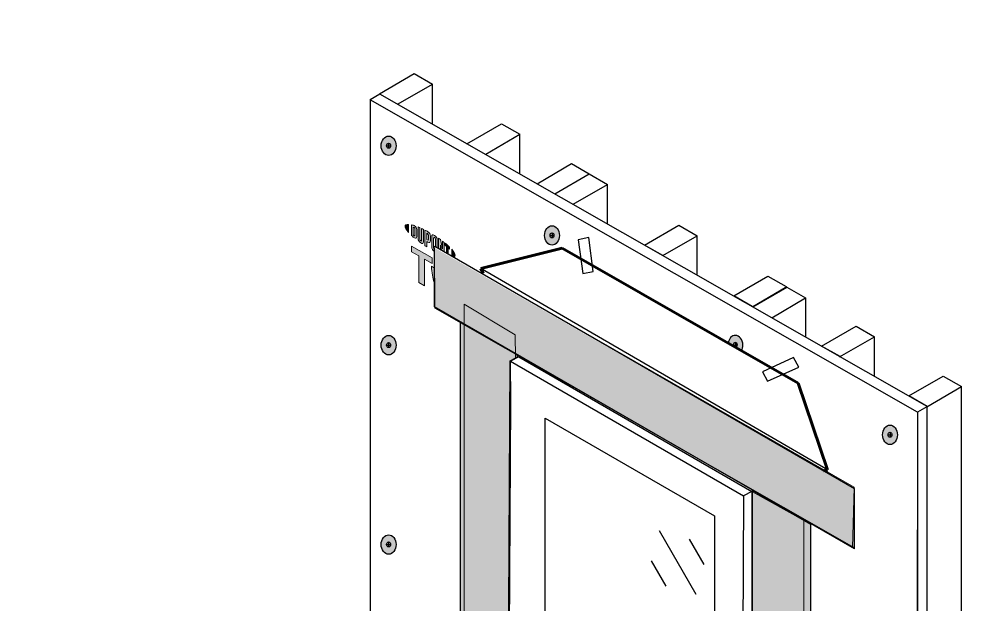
# Model space of a CAD drawing. Header units: inches. Extents: x -26 to 76, y -15 to 22.
# Drawn here: x 47.49 to 54.1, y -2 to 2 of the extents above; entities that cross this region are included whole.
import ezdxf

# ---------------------------------------------------------------- set-up
doc = ezdxf.new("R2010")
doc.units = ezdxf.units.IN
doc.header["$MEASUREMENT"] = 0
for name, color, linetype, lineweight in [('.ATI-DETAIL', 7, 'Continuous', 0), ('.ATI-HATCH', 7, 'Continuous', 0), ('G-ANNO-TTLB', 7, 'Continuous', 0), ('Layer 12', 7, 'Continuous', 0), ('LOGOS', 7, 'Continuous', 0), ('TYVEK', 7, 'Continuous', 0)]:
    doc.layers.add(name, color=color, linetype=linetype, lineweight=lineweight)
pattern_1 = [(45, (0, 0), (-7.071, 7.071), [])]

# ---------------------------------------------------------------- blocks, each defined once
blk = doc.blocks.new('Block_119')
at = {"layer": 'TYVEK', "color": 2, "lineweight": 18, "true_color": 0xffff00}
for points in [[(50.8884, -0.3069)], [(50.8884, -5.003)]]:
    blk.add_lwpolyline(points, dxfattribs=at)
blk = doc.blocks.new('Block_120')
at = {"layer": 'TYVEK', "color": 1, "lineweight": 25, "true_color": 0xff0000}
for points in [[(50.4087, 0.3398)], [(50.4087, -4.4807)]]:
    blk.add_lwpolyline(points, dxfattribs=at)
blk = doc.blocks.new('Block_122')
at = {"layer": 'TYVEK', "color": 1, "lineweight": 25, "true_color": 0xff0000}
for points in [[(50.8031, 0.0346)], [(52.5923, -1.0004)]]:
    blk.add_lwpolyline(points, dxfattribs=at)
blk = doc.blocks.new('Block_121')
at = {"layer": 'TYVEK', "color": 1, "lineweight": 25, "true_color": 0xff0000}
for points in [[(52.8897, -1.3178)], [(52.8897, -1.4663)]]:
    blk.add_lwpolyline(points, dxfattribs=at)
at = {"layer": 'TYVEK'}
blk.add_blockref('Block_122', (0, 0), dxfattribs=at)
blk = doc.blocks.new('Block_125')
at = {"layer": 'TYVEK', "color": 3, "lineweight": 25, "true_color": 0x00ff00}
blk.add_line((52.4068, -5.9702), (50.8153, -5.0513), dxfattribs=at)
blk.add_lwpolyline([(50.8159, -5.0513), (50.8406, -0.3367), (52.4298, -1.2561), (52.4074, -5.9702)], dxfattribs=at)
blk = doc.blocks.new('Block_124')
at = {"layer": 'TYVEK', "color": 3, "lineweight": 25, "true_color": 0x00ff00}
for p, q in [((50.8968, -0.3078), (50.8406, -0.3367)), ((52.486, -1.2271), (52.4298, -1.2561)), ((52.4891, -5.9244), (52.4074, -5.9702))]:
    blk.add_line(p, q, dxfattribs=at)
for points in [[(50.8968, -0.3078), (52.486, -1.2271), (52.4883, -5.7513)], [(52.5691, -5.6833)]]:
    blk.add_lwpolyline(points, dxfattribs=at)
at = {"layer": 'TYVEK'}
blk.add_blockref('Block_125', (0, 0), dxfattribs=at)
blk = doc.blocks.new('Block_123')
at = {"layer": 'TYVEK', "color": 3, "lineweight": 25, "true_color": 0x00ff00}
blk.add_lwpolyline([(51.0757, -4.7391), (51.0757, -0.7263), (52.2313, -1.3935), (52.2313, -5.4063)], close=True, dxfattribs=at)
for points in [[(52.3811, -3.4836), (52.3818, -3.4508), (52.3558, -3.4236), (52.3229, -3.4229), (52.3047, -3.4225), (52.2873, -3.4305), (52.2757, -3.4446)], [(52.2757, -3.4446), (52.2757, -3.4777), (52.3025, -3.5045), (52.3356, -3.5045), (52.3531, -3.5045), (52.3698, -3.4969), (52.3811, -3.4836)]]:
    blk.add_open_spline(points, degree=3, knots=[0, 0, 0, 0, 1, 1, 1, 2, 2, 2, 2], dxfattribs=at)
at = {"layer": 'TYVEK'}
blk.add_blockref('Block_124', (0, 0), dxfattribs=at)
blk = doc.blocks.new('Block_127')
at = {"layer": 'TYVEK', "true_color": 0x003b71, "transparency": 33554687}
h = blk.add_hatch(color=156, dxfattribs=at)
h.dxf.hatch_style = 2
edge = h.paths.add_edge_path()
edge.add_ellipse((53.4298, -0.8402), major_axis=(0, 0.0664), ratio=0.766948, start_angle=0, end_angle=360)
at = {"layer": 'TYVEK', "color": 252, "lineweight": 25, "true_color": 0x848484}
for p, q in [((53.4163, -0.8398), (53.4433, -0.8398)), ((53.4298, -0.8227), (53.4298, -0.857))]:
    blk.add_line(p, q, dxfattribs=at)
at = {"layer": 'TYVEK', "color": 18, "lineweight": 25, "true_color": 0x000000}
blk.add_ellipse((53.4298, -0.8402), major_axis=(0, 0.0664), ratio=0.766948, dxfattribs=at)
at = {"layer": 'TYVEK', "color": 252, "lineweight": 25, "true_color": 0x848484}
blk.add_ellipse((53.4298, -0.8398), major_axis=(0, 0.0171), ratio=0.788846, dxfattribs=at)
blk = doc.blocks.new('Block_128')
at = {"layer": 'TYVEK', "true_color": 0x003b71, "transparency": 33554687}
h = blk.add_hatch(color=156, dxfattribs=at)
h.dxf.hatch_style = 2
edge = h.paths.add_edge_path()
edge.add_spline(control_points=[(52.4255, -0.2275), (52.4255, -0.2418), (52.4221, -0.2552), (52.4162, -0.266), (52.4162, -0.266), (52.3776, -0.2439), (52.3776, -0.2439), (52.3776, -0.2439), (52.3746, -0.2421), (52.3746, -0.2421), (52.3746, -0.2421), (52.3629, -0.2354), (52.3629, -0.2354), (52.3629, -0.2354), (52.3248, -0.2136), (52.3248, -0.2136), (52.3297, -0.1836), (52.3501, -0.1611), (52.3746, -0.1611), (52.4028, -0.1611), (52.4255, -0.1909), (52.4255, -0.2275)], knot_values=[0, 0, 0, 0, 1, 1, 1, 2, 2, 2, 3, 3, 3, 4, 4, 4, 5, 5, 5, 6, 6, 6, 7, 7, 7, 7], degree=3, periodic=0)
at = {"layer": 'TYVEK', "color": 252, "lineweight": 25, "true_color": 0x848484}
blk.add_line((52.3611, -0.2272), (52.3881, -0.2272), dxfattribs=at)
blk.add_lwpolyline([(52.3746, -0.21), (52.3746, -0.2271), (52.3746, -0.2421)], dxfattribs=at)
at = {"layer": 'TYVEK', "color": 18, "lineweight": 25, "true_color": 0x000000}
blk.add_open_spline([(52.4255, -0.2275), (52.4255, -0.2418), (52.4221, -0.2552), (52.4162, -0.266), (52.4162, -0.266), (52.3776, -0.2439), (52.3776, -0.2439), (52.3776, -0.2439), (52.3746, -0.2421), (52.3746, -0.2421), (52.3746, -0.2421), (52.3629, -0.2354), (52.3629, -0.2354), (52.3629, -0.2354), (52.3248, -0.2136), (52.3248, -0.2136), (52.3297, -0.1836), (52.3501, -0.1611), (52.3746, -0.1611), (52.4028, -0.1611), (52.4255, -0.1909), (52.4255, -0.2275)], degree=3, knots=[0, 0, 0, 0, 1, 1, 1, 2, 2, 2, 3, 3, 3, 4, 4, 4, 5, 5, 5, 6, 6, 6, 7, 7, 7, 7], dxfattribs=at)
at = {"layer": 'TYVEK', "color": 252, "lineweight": 25, "true_color": 0x848484}
blk.add_open_spline([(52.3882, -0.2271), (52.3882, -0.2353), (52.3836, -0.2421), (52.3776, -0.2439), (52.3776, -0.2439), (52.3746, -0.2421), (52.3746, -0.2421), (52.3746, -0.2421), (52.3629, -0.2354), (52.3629, -0.2354), (52.3616, -0.2329), (52.3611, -0.2302), (52.3611, -0.2271), (52.3611, -0.2177), (52.3672, -0.21), (52.3746, -0.21), (52.3821, -0.21), (52.3882, -0.2177), (52.3882, -0.2271)], degree=3, knots=[0, 0, 0, 0, 1, 1, 1, 2, 2, 2, 3, 3, 3, 4, 4, 4, 5, 5, 5, 6, 6, 6, 6], dxfattribs=at)
blk = doc.blocks.new('Block_129')
at = {"layer": 'TYVEK', "true_color": 0x003b71, "transparency": 33554687}
h = blk.add_hatch(color=156, dxfattribs=at)
h.dxf.hatch_style = 2
edge = h.paths.add_edge_path()
edge.add_ellipse((51.1234, 0.521), major_axis=(0, 0.0664), ratio=0.766948, start_angle=0, end_angle=360)
at = {"layer": 'TYVEK', "color": 252, "lineweight": 25, "true_color": 0x848484}
for p, q in [((51.1234, 0.5386), (51.1234, 0.5043)), ((51.1099, 0.5214), (51.1369, 0.5214))]:
    blk.add_line(p, q, dxfattribs=at)
at = {"layer": 'TYVEK', "color": 18, "lineweight": 25, "true_color": 0x000000}
blk.add_ellipse((51.1234, 0.521), major_axis=(0, 0.0664), ratio=0.766948, dxfattribs=at)
at = {"layer": 'TYVEK', "color": 252, "lineweight": 25, "true_color": 0x848484}
blk.add_ellipse((51.1234, 0.5214), major_axis=(0, 0.0171), ratio=0.788846, dxfattribs=at)
blk = doc.blocks.new('Block_130')
at = {"layer": 'TYVEK', "true_color": 0x003b71, "transparency": 33554687}
h = blk.add_hatch(color=156, dxfattribs=at)
h.dxf.hatch_style = 2
edge = h.paths.add_edge_path()
edge.add_ellipse((50.0086, 1.1329), major_axis=(0, 0.0664), ratio=0.766948, start_angle=0, end_angle=360)
at = {"layer": 'TYVEK', "color": 252, "lineweight": 25, "true_color": 0x848484}
for p, q in [((49.995, 1.1333), (50.0221, 1.1333)), ((50.0086, 1.1504), (50.0086, 1.1162))]:
    blk.add_line(p, q, dxfattribs=at)
at = {"layer": 'TYVEK', "color": 18, "lineweight": 25, "true_color": 0x000000}
blk.add_ellipse((50.0086, 1.1329), major_axis=(0, 0.0664), ratio=0.766948, dxfattribs=at)
at = {"layer": 'TYVEK', "color": 252, "lineweight": 25, "true_color": 0x848484}
blk.add_ellipse((50.0086, 1.1333), major_axis=(0, 0.0171), ratio=0.788846, dxfattribs=at)
blk = doc.blocks.new('Block_132')
at = {"layer": 'TYVEK', "true_color": 0x003b71, "transparency": 33554687}
h = blk.add_hatch(color=156, dxfattribs=at)
h.dxf.hatch_style = 2
edge = h.paths.add_edge_path()
edge.add_ellipse((50.0086, -1.5888), major_axis=(0, 0.0664), ratio=0.766948, start_angle=0, end_angle=360)
at = {"layer": 'TYVEK', "color": 252, "lineweight": 25, "true_color": 0x848484}
for p, q in [((50.0086, -1.5713), (50.0086, -1.6056)), ((49.995, -1.5884), (50.0221, -1.5884))]:
    blk.add_line(p, q, dxfattribs=at)
at = {"layer": 'TYVEK', "color": 18, "lineweight": 25, "true_color": 0x000000}
blk.add_ellipse((50.0086, -1.5888), major_axis=(0, 0.0664), ratio=0.766948, dxfattribs=at)
at = {"layer": 'TYVEK', "color": 252, "lineweight": 25, "true_color": 0x848484}
blk.add_ellipse((50.0086, -1.5884), major_axis=(0, 0.0171), ratio=0.788846, dxfattribs=at)
blk = doc.blocks.new('Block_133')
at = {"layer": 'TYVEK', "true_color": 0x003b71, "transparency": 33554687}
h = blk.add_hatch(color=156, dxfattribs=at)
h.dxf.hatch_style = 2
edge = h.paths.add_edge_path()
edge.add_ellipse((50.0086, -0.228), major_axis=(0, 0.0664), ratio=0.766948, start_angle=0, end_angle=360)
at = {"layer": 'TYVEK', "color": 252, "lineweight": 25, "true_color": 0x848484}
for p, q in [((49.995, -0.2276), (50.0221, -0.2276)), ((50.0086, -0.2104), (50.0086, -0.2447))]:
    blk.add_line(p, q, dxfattribs=at)
at = {"layer": 'TYVEK', "color": 18, "lineweight": 25, "true_color": 0x000000}
blk.add_ellipse((50.0086, -0.228), major_axis=(0, 0.0664), ratio=0.766948, dxfattribs=at)
at = {"layer": 'TYVEK', "color": 252, "lineweight": 25, "true_color": 0x848484}
blk.add_ellipse((50.0086, -0.2276), major_axis=(0, 0.0171), ratio=0.788846, dxfattribs=at)
blk = doc.blocks.new('Block_126')
at = {"layer": 'TYVEK'}
for name in ['Block_130', 'Block_129', 'Block_133', 'Block_128', 'Block_127', 'Block_132']:
    blk.add_blockref(name, (0, 0), dxfattribs=at)
blk = doc.blocks.new('Block_361')
at = {"layer": 'LOGOS', "true_color": 0x848484, "transparency": 33554687}
h = blk.add_hatch(color=252, dxfattribs=at)
h.dxf.hatch_style = 2
edge = h.paths.add_edge_path()
edge.add_spline(control_points=[(50.1205, 0.5829), (50.1205, 0.5729), (50.129, 0.5586), (50.1438, 0.542), (50.1438, 0.542), (50.1438, 0.5967), (50.1438, 0.5967), (50.129, 0.5973), (50.1205, 0.5929), (50.1205, 0.5829)], knot_values=[0, 0, 0, 0, 1, 1, 1, 2, 2, 2, 3, 3, 3, 3], degree=3, periodic=0)
h = blk.add_hatch(color=252, dxfattribs=at)
h.dxf.hatch_style = 2
edge = h.paths.add_edge_path()
edge.add_spline(control_points=[(50.1882, 0.5213), (50.1882, 0.5171), (50.186, 0.517), (50.1834, 0.5185), (50.1814, 0.5196), (50.1782, 0.5224), (50.1756, 0.5246), (50.1756, 0.5246), (50.1756, 0.577), (50.1756, 0.577), (50.1782, 0.5763), (50.1814, 0.5753), (50.1834, 0.5742), (50.186, 0.5727), (50.1882, 0.5699), (50.1882, 0.5657), (50.1882, 0.5657), (50.1882, 0.5213), (50.1882, 0.5213)], knot_values=[0, 0, 0, 0, 1, 1, 1, 2, 2, 2, 3, 3, 3, 4, 4, 4, 5, 5, 5, 6, 6, 6, 6], degree=3, periodic=0)
edge = h.paths.add_edge_path()
edge.add_spline(control_points=[(50.1852, 0.5868), (50.181, 0.5892), (50.1751, 0.5913), (50.1642, 0.5936), (50.1642, 0.5936), (50.1642, 0.5211), (50.1642, 0.5211), (50.1738, 0.5124), (50.181, 0.5061), (50.1852, 0.5038), (50.1946, 0.4984), (50.2001, 0.5018), (50.2001, 0.5127), (50.2001, 0.5127), (50.2001, 0.5609), (50.2001, 0.5609), (50.2001, 0.5715), (50.1946, 0.5813), (50.1852, 0.5868)], knot_values=[0, 0, 0, 0, 1, 1, 1, 2, 2, 2, 3, 3, 3, 4, 4, 4, 5, 5, 5, 6, 6, 6, 6], degree=3, periodic=0)
h = blk.add_hatch(color=252, dxfattribs=at)
h.dxf.hatch_style = 2
edge = h.paths.add_edge_path()
edge.add_spline(control_points=[(50.2334, 0.4869), (50.2334, 0.4827), (50.2321, 0.4807), (50.2275, 0.484), (50.223, 0.4872), (50.2218, 0.4901), (50.2218, 0.4951), (50.2218, 0.4951), (50.2218, 0.5741), (50.2218, 0.5741), (50.2189, 0.5754), (50.2122, 0.5782), (50.2094, 0.5794), (50.2094, 0.5794), (50.2094, 0.4995), (50.2094, 0.4995), (50.2094, 0.4867), (50.2148, 0.4787), (50.2275, 0.4696), (50.2392, 0.4613), (50.2464, 0.464), (50.2464, 0.4781), (50.2464, 0.4781), (50.2464, 0.5625), (50.2464, 0.5625), (50.244, 0.5638), (50.2359, 0.5676), (50.2334, 0.5688), (50.2334, 0.5688), (50.2334, 0.4869), (50.2334, 0.4869)], knot_values=[0, 0, 0, 0, 1, 1, 1, 2, 2, 2, 3, 3, 3, 4, 4, 4, 5, 5, 5, 6, 6, 6, 7, 7, 7, 8, 8, 8, 9, 9, 9, 10, 10, 10, 10], degree=3, periodic=0)
h = blk.add_hatch(color=252, dxfattribs=at)
h.dxf.hatch_style = 2
edge = h.paths.add_edge_path()
edge.add_spline(control_points=[(50.2807, 0.494), (50.2807, 0.4895), (50.2794, 0.4879), (50.2741, 0.491), (50.2741, 0.491), (50.2695, 0.4936), (50.2695, 0.4936), (50.2695, 0.4936), (50.2695, 0.5356), (50.2695, 0.5356), (50.2716, 0.5346), (50.2727, 0.5339), (50.2738, 0.5332), (50.2796, 0.5299), (50.2807, 0.5268), (50.2807, 0.5221), (50.2807, 0.5221), (50.2807, 0.494), (50.2807, 0.494)], knot_values=[0, 0, 0, 0, 1, 1, 1, 2, 2, 2, 3, 3, 3, 4, 4, 4, 5, 5, 5, 6, 6, 6, 6], degree=3, periodic=0)
edge = h.paths.add_edge_path()
edge.add_spline(control_points=[(50.2746, 0.5477), (50.2724, 0.5489), (50.2641, 0.5534), (50.2564, 0.5572), (50.2564, 0.5572), (50.2564, 0.451), (50.2564, 0.451), (50.2591, 0.4493), (50.2659, 0.445), (50.2695, 0.4428), (50.2695, 0.4428), (50.2695, 0.4789), (50.2695, 0.4789), (50.2695, 0.4789), (50.2746, 0.476), (50.2746, 0.476), (50.2882, 0.4681), (50.2939, 0.4718), (50.2939, 0.4853), (50.2939, 0.4853), (50.2939, 0.5167), (50.2939, 0.5167), (50.2939, 0.5299), (50.2876, 0.5402), (50.2746, 0.5477)], knot_values=[0, 0, 0, 0, 1, 1, 1, 2, 2, 2, 3, 3, 3, 4, 4, 4, 5, 5, 5, 6, 6, 6, 7, 7, 7, 8, 8, 8, 8], degree=3, periodic=0)
h = blk.add_hatch(color=252, dxfattribs=at)
h.dxf.hatch_style = 2
edge = h.paths.add_edge_path()
edge.add_spline(control_points=[(50.3214, 0.5211), (50.3094, 0.5288), (50.3023, 0.5268), (50.3023, 0.5128), (50.3023, 0.5128), (50.3023, 0.4434), (50.3023, 0.4434), (50.3023, 0.4285), (50.3088, 0.4188), (50.3214, 0.412), (50.3219, 0.4118), (50.3223, 0.4115), (50.3226, 0.4114), (50.3226, 0.4114), (50.3226, 0.4264), (50.3226, 0.4264), (50.3223, 0.4265), (50.3219, 0.4267), (50.3214, 0.427), (50.3167, 0.4295), (50.3155, 0.4325), (50.3155, 0.437), (50.3155, 0.437), (50.3155, 0.5032), (50.3155, 0.5032), (50.3155, 0.5075), (50.3167, 0.5092), (50.3214, 0.5063), (50.3262, 0.5035), (50.3273, 0.5006), (50.3273, 0.4964), (50.3273, 0.4964), (50.3273, 0.4436), (50.3273, 0.4436), (50.3273, 0.4436), (50.3405, 0.436), (50.3405, 0.436), (50.3405, 0.436), (50.3405, 0.4892), (50.3405, 0.4892), (50.3405, 0.5042), (50.3346, 0.5129), (50.3214, 0.5211)], knot_values=[0, 0, 0, 0, 1, 1, 1, 2, 2, 2, 3, 3, 3, 4, 4, 4, 5, 5, 5, 6, 6, 6, 7, 7, 7, 8, 8, 8, 9, 9, 9, 10, 10, 10, 11, 11, 11, 12, 12, 12, 13, 13, 13, 14, 14, 14, 14], degree=3, periodic=0)
h = blk.add_hatch(color=252, dxfattribs=at)
h.dxf.hatch_style = 2
edge = h.paths.add_edge_path()
edge.add_spline(control_points=[(50.3878, 0.4732), (50.3878, 0.4732), (50.3878, 0.4088), (50.3878, 0.4088), (50.3878, 0.4088), (50.3695, 0.4193), (50.3695, 0.4193), (50.3695, 0.4193), (50.3614, 0.4545), (50.3614, 0.4545), (50.3614, 0.4545), (50.362, 0.4236), (50.362, 0.4236), (50.362, 0.4236), (50.3499, 0.4306), (50.3499, 0.4306), (50.3499, 0.4306), (50.3499, 0.5013), (50.3499, 0.5013), (50.3535, 0.4988), (50.3584, 0.4954), (50.3623, 0.4927), (50.3623, 0.4927), (50.3767, 0.4302), (50.3767, 0.4302), (50.3767, 0.4302), (50.3757, 0.4825), (50.3757, 0.4825), (50.3787, 0.4804), (50.3846, 0.4759), (50.3878, 0.4732)], knot_values=[0, 0, 0, 0, 1, 1, 1, 2, 2, 2, 3, 3, 3, 4, 4, 4, 5, 5, 5, 6, 6, 6, 7, 7, 7, 8, 8, 8, 9, 9, 9, 10, 10, 10, 10], degree=3, periodic=0)
h = blk.add_hatch(color=252, dxfattribs=at)
h.dxf.hatch_style = 2
edge = h.paths.add_edge_path()
edge.add_spline(control_points=[(50.4249, 0.4409), (50.4249, 0.4409), (50.4249, 0.4278), (50.4249, 0.4278), (50.422, 0.4304), (50.4188, 0.4334), (50.4155, 0.4363), (50.4155, 0.4363), (50.4155, 0.3929), (50.4155, 0.3929), (50.4155, 0.3929), (50.4038, 0.3996), (50.4038, 0.3996), (50.4038, 0.3996), (50.4038, 0.4461), (50.4038, 0.4461), (50.4006, 0.4488), (50.3976, 0.4513), (50.3942, 0.4539), (50.3942, 0.4539), (50.3942, 0.4681), (50.3942, 0.4681), (50.4059, 0.4586), (50.4157, 0.4499), (50.4249, 0.4409)], knot_values=[0, 0, 0, 0, 1, 1, 1, 2, 2, 2, 3, 3, 3, 4, 4, 4, 5, 5, 5, 6, 6, 6, 7, 7, 7, 8, 8, 8, 8], degree=3, periodic=0)
h = blk.add_hatch(color=252, dxfattribs=at)
h.dxf.hatch_style = 2
edge = h.paths.add_edge_path()
edge.add_spline(control_points=[(50.4623, 0.3856), (50.4623, 0.3786), (50.4582, 0.3745), (50.4507, 0.3727), (50.4507, 0.3727), (50.4389, 0.3793), (50.4389, 0.3793), (50.4389, 0.3793), (50.4389, 0.4264), (50.4389, 0.4264), (50.4538, 0.4097), (50.4623, 0.3956), (50.4623, 0.3856)], knot_values=[0, 0, 0, 0, 1, 1, 1, 2, 2, 2, 3, 3, 3, 4, 4, 4, 4], degree=3, periodic=0)
at = {"layer": 'LOGOS'}
for points, knots in [([(50.1205, 0.5829), (50.1205, 0.5729), (50.129, 0.5586), (50.1438, 0.542), (50.1438, 0.542), (50.1438, 0.5967), (50.1438, 0.5967), (50.129, 0.5973), (50.1205, 0.5929), (50.1205, 0.5829)], [0, 0, 0, 0, 1, 1, 1, 2, 2, 2, 3, 3, 3, 3]), ([(50.1852, 0.5868), (50.181, 0.5892), (50.1751, 0.5913), (50.1642, 0.5936), (50.1642, 0.5936), (50.1642, 0.5211), (50.1642, 0.5211), (50.1738, 0.5124), (50.181, 0.5061), (50.1852, 0.5038), (50.1946, 0.4984), (50.2001, 0.5018), (50.2001, 0.5127), (50.2001, 0.5127), (50.2001, 0.5609), (50.2001, 0.5609), (50.2001, 0.5715), (50.1946, 0.5813), (50.1852, 0.5868)], [0, 0, 0, 0, 1, 1, 1, 2, 2, 2, 3, 3, 3, 4, 4, 4, 5, 5, 5, 6, 6, 6, 6]), ([(50.1882, 0.5213), (50.1882, 0.5171), (50.186, 0.517), (50.1834, 0.5185), (50.1814, 0.5196), (50.1782, 0.5224), (50.1756, 0.5246), (50.1756, 0.5246), (50.1756, 0.577), (50.1756, 0.577), (50.1782, 0.5763), (50.1814, 0.5753), (50.1834, 0.5742), (50.186, 0.5727), (50.1882, 0.5699), (50.1882, 0.5657), (50.1882, 0.5657), (50.1882, 0.5213), (50.1882, 0.5213)], [0, 0, 0, 0, 1, 1, 1, 2, 2, 2, 3, 3, 3, 4, 4, 4, 5, 5, 5, 6, 6, 6, 6]), ([(50.2334, 0.4869), (50.2334, 0.4827), (50.2321, 0.4807), (50.2275, 0.484), (50.223, 0.4872), (50.2218, 0.4901), (50.2218, 0.4951), (50.2218, 0.4951), (50.2218, 0.5741), (50.2218, 0.5741), (50.2189, 0.5754), (50.2122, 0.5782), (50.2094, 0.5794), (50.2094, 0.5794), (50.2094, 0.4995), (50.2094, 0.4995), (50.2094, 0.4867), (50.2148, 0.4787), (50.2275, 0.4696), (50.2392, 0.4613), (50.2464, 0.464), (50.2464, 0.4781), (50.2464, 0.4781), (50.2464, 0.5625), (50.2464, 0.5625), (50.244, 0.5638), (50.2359, 0.5676), (50.2334, 0.5688), (50.2334, 0.5688), (50.2334, 0.4869), (50.2334, 0.4869)], [0, 0, 0, 0, 1, 1, 1, 2, 2, 2, 3, 3, 3, 4, 4, 4, 5, 5, 5, 6, 6, 6, 7, 7, 7, 8, 8, 8, 9, 9, 9, 10, 10, 10, 10]), ([(50.2746, 0.5477), (50.2724, 0.5489), (50.2641, 0.5534), (50.2564, 0.5572), (50.2564, 0.5572), (50.2564, 0.451), (50.2564, 0.451), (50.2591, 0.4493), (50.2659, 0.445), (50.2695, 0.4428), (50.2695, 0.4428), (50.2695, 0.4789), (50.2695, 0.4789), (50.2695, 0.4789), (50.2746, 0.476), (50.2746, 0.476), (50.2882, 0.4681), (50.2939, 0.4718), (50.2939, 0.4853), (50.2939, 0.4853), (50.2939, 0.5167), (50.2939, 0.5167), (50.2939, 0.5299), (50.2876, 0.5402), (50.2746, 0.5477)], [0, 0, 0, 0, 1, 1, 1, 2, 2, 2, 3, 3, 3, 4, 4, 4, 5, 5, 5, 6, 6, 6, 7, 7, 7, 8, 8, 8, 8]), ([(50.2807, 0.494), (50.2807, 0.4895), (50.2794, 0.4879), (50.2741, 0.491), (50.2741, 0.491), (50.2695, 0.4936), (50.2695, 0.4936), (50.2695, 0.4936), (50.2695, 0.5356), (50.2695, 0.5356), (50.2716, 0.5346), (50.2727, 0.5339), (50.2738, 0.5332), (50.2796, 0.5299), (50.2807, 0.5268), (50.2807, 0.5221), (50.2807, 0.5221), (50.2807, 0.494), (50.2807, 0.494)], [0, 0, 0, 0, 1, 1, 1, 2, 2, 2, 3, 3, 3, 4, 4, 4, 5, 5, 5, 6, 6, 6, 6]), ([(50.3214, 0.5211), (50.3094, 0.5288), (50.3023, 0.5268), (50.3023, 0.5128), (50.3023, 0.5128), (50.3023, 0.4434), (50.3023, 0.4434), (50.3023, 0.4285), (50.3088, 0.4188), (50.3214, 0.412), (50.3219, 0.4118), (50.3223, 0.4115), (50.3226, 0.4114), (50.3226, 0.4114), (50.3226, 0.4264), (50.3226, 0.4264), (50.3223, 0.4265), (50.3219, 0.4267), (50.3214, 0.427), (50.3167, 0.4295), (50.3155, 0.4325), (50.3155, 0.437), (50.3155, 0.437), (50.3155, 0.5032), (50.3155, 0.5032), (50.3155, 0.5075), (50.3167, 0.5092), (50.3214, 0.5063), (50.3262, 0.5035), (50.3273, 0.5006), (50.3273, 0.4964), (50.3273, 0.4964), (50.3273, 0.4436), (50.3273, 0.4436), (50.3273, 0.4436), (50.3405, 0.436), (50.3405, 0.436), (50.3405, 0.436), (50.3405, 0.4892), (50.3405, 0.4892), (50.3405, 0.5042), (50.3346, 0.5129), (50.3214, 0.5211)], [0, 0, 0, 0, 1, 1, 1, 2, 2, 2, 3, 3, 3, 4, 4, 4, 5, 5, 5, 6, 6, 6, 7, 7, 7, 8, 8, 8, 9, 9, 9, 10, 10, 10, 11, 11, 11, 12, 12, 12, 13, 13, 13, 14, 14, 14, 14]), ([(50.3878, 0.4732), (50.3878, 0.4732), (50.3878, 0.4088), (50.3878, 0.4088), (50.3878, 0.4088), (50.3695, 0.4193), (50.3695, 0.4193), (50.3695, 0.4193), (50.3614, 0.4545), (50.3614, 0.4545), (50.3614, 0.4545), (50.362, 0.4236), (50.362, 0.4236), (50.362, 0.4236), (50.3499, 0.4306), (50.3499, 0.4306), (50.3499, 0.4306), (50.3499, 0.5013), (50.3499, 0.5013), (50.3535, 0.4988), (50.3584, 0.4954), (50.3623, 0.4927), (50.3623, 0.4927), (50.3767, 0.4302), (50.3767, 0.4302), (50.3767, 0.4302), (50.3757, 0.4825), (50.3757, 0.4825), (50.3787, 0.4804), (50.3846, 0.4759), (50.3878, 0.4732)], [0, 0, 0, 0, 1, 1, 1, 2, 2, 2, 3, 3, 3, 4, 4, 4, 5, 5, 5, 6, 6, 6, 7, 7, 7, 8, 8, 8, 9, 9, 9, 10, 10, 10, 10]), ([(50.4249, 0.4409), (50.4249, 0.4409), (50.4249, 0.4278), (50.4249, 0.4278), (50.422, 0.4304), (50.4188, 0.4334), (50.4155, 0.4363), (50.4155, 0.4363), (50.4155, 0.3929), (50.4155, 0.3929), (50.4155, 0.3929), (50.4038, 0.3996), (50.4038, 0.3996), (50.4038, 0.3996), (50.4038, 0.4461), (50.4038, 0.4461), (50.4006, 0.4488), (50.3976, 0.4513), (50.3942, 0.4539), (50.3942, 0.4539), (50.3942, 0.4681), (50.3942, 0.4681), (50.4059, 0.4586), (50.4157, 0.4499), (50.4249, 0.4409)], [0, 0, 0, 0, 1, 1, 1, 2, 2, 2, 3, 3, 3, 4, 4, 4, 5, 5, 5, 6, 6, 6, 7, 7, 7, 8, 8, 8, 8]), ([(50.4623, 0.3856), (50.4623, 0.3786), (50.4582, 0.3745), (50.4507, 0.3727), (50.4507, 0.3727), (50.4389, 0.3793), (50.4389, 0.3793), (50.4389, 0.3793), (50.4389, 0.4264), (50.4389, 0.4264), (50.4538, 0.4097), (50.4623, 0.3956), (50.4623, 0.3856)], [0, 0, 0, 0, 1, 1, 1, 2, 2, 2, 3, 3, 3, 4, 4, 4, 4])]:
    blk.add_open_spline(points, degree=3, knots=knots, dxfattribs=at)
blk = doc.blocks.new('Block_364')
at = {"layer": 'LOGOS', "true_color": 0x848484, "transparency": 33554687}
h = blk.add_hatch(color=252, dxfattribs=at)
h.dxf.hatch_style = 2
h.paths.add_polyline_path([(50.3046, 0.3672), (50.1643, 0.4482), (50.1643, 0.4101), (50.215, 0.3808), (50.215, 0.2003), (50.2539, 0.1778), (50.2539, 0.3583), (50.3046, 0.3291)])
h = blk.add_hatch(color=252, dxfattribs=at)
h.dxf.hatch_style = 2
edge = h.paths.add_edge_path()
edge.add_spline(control_points=[(50.322, 0.2981), (50.322, 0.2981), (50.3214, 0.1922), (50.3214, 0.1922), (50.3091, 0.2325), (50.3027, 0.2678), (50.3001, 0.3107), (50.3001, 0.3107), (50.322, 0.2981), (50.322, 0.2981)], knot_values=[0, 0, 0, 0, 1, 1, 1, 2, 2, 2, 3, 3, 3, 3], degree=3, periodic=0)
at = {"layer": 'LOGOS'}
blk.add_lwpolyline([(50.3046, 0.3672), (50.1643, 0.4482), (50.1643, 0.4101), (50.215, 0.3808), (50.215, 0.2003), (50.2539, 0.1778), (50.2539, 0.3583), (50.3046, 0.3291)], close=True, dxfattribs=at)
blk.add_open_spline([(50.322, 0.2981), (50.322, 0.2981), (50.3214, 0.1922), (50.3214, 0.1922), (50.3091, 0.2325), (50.3027, 0.2678), (50.3001, 0.3107), (50.3001, 0.3107), (50.322, 0.2981), (50.322, 0.2981)], degree=3, knots=[0, 0, 0, 0, 1, 1, 1, 2, 2, 2, 3, 3, 3, 3], dxfattribs=at)
blk = doc.blocks.new('Block_363')
at = {"layer": 'LOGOS'}
blk.add_blockref('Block_364', (0, 0), dxfattribs=at)
blk = doc.blocks.new('Block_362')
at = {"layer": 'LOGOS'}
blk.add_blockref('Block_363', (0, 0), dxfattribs=at)
blk = doc.blocks.new('Block_360')
at = {"layer": 'LOGOS'}
for name in ['Block_361', 'Block_362']:
    blk.add_blockref(name, (0, 0), dxfattribs=at)

msp = doc.modelspace()

# ---------------------------------------------------------------- hatches: boundary and pattern name
at = {"layer": '.ATI-HATCH', "true_color": 0x808080, "transparency": 33554687}
h = msp.add_hatch(color=8, dxfattribs=at)
edge = h.paths.add_edge_path()
edge.add_spline(control_points=[(50.3207, 0.437), (50.3207, 0.437), (50.3227, 0.0242), (50.3227, 0.0242), (50.3227, 0.0242), (53.1846, -1.6087), (53.1846, -1.6087), (53.1846, -1.6087), (53.1866, -1.2084), (53.1866, -1.2084)], knot_values=[0, 0, 0, 0, 1, 1, 1, 2, 2, 2, 3, 3, 3, 3], degree=3, periodic=0)
edge.add_line((53.1866, -1.2084), (50.3207, 0.437))
h = msp.add_hatch(color=8, dxfattribs=at)
edge = h.paths.add_edge_path()
edge.add_spline(control_points=[(50.4988, -4.7853), (50.4988, -4.7853), (50.8174, -4.971), (50.8174, -4.971), (50.8174, -4.971), (50.8414, -0.6076), (50.8414, -0.6076), (50.8414, -0.6076), (50.8405, -0.3398), (50.8405, -0.3398), (50.8405, -0.3398), (50.8884, -0.3069), (50.8884, -0.3069), (50.8884, -0.3069), (50.8864, -0.2911), (50.8864, -0.2911), (50.8864, -0.2911), (50.4973, -0.0691), (50.4973, -0.0691), (50.4973, -0.0691), (50.4988, -4.7853), (50.4988, -4.7853)], knot_values=[0, 0, 0, 0, 1, 1, 1, 2, 2, 2, 3, 3, 3, 4, 4, 4, 5, 5, 5, 6, 6, 6, 7, 7, 7, 7], degree=3, periodic=0)
edge = h.paths.add_edge_path()
edge.add_spline(control_points=[(52.486, -1.2271), (52.486, -1.2271), (52.4914, -5.9295), (52.4914, -5.9295), (52.4914, -5.9295), (52.892, -6.1608), (52.892, -6.1608), (52.892, -6.1608), (52.8898, -1.4514), (52.8898, -1.4514)], knot_values=[0, 0, 0, 0, 1, 1, 1, 2, 2, 2, 3, 3, 3, 3], degree=3, periodic=0)
edge.add_line((52.8898, -1.4514), (52.486, -1.2271))
at = {"layer": 'G-ANNO-TTLB', "true_color": 0xff00ff, "transparency": 33554687}
h = msp.add_hatch(color=6, dxfattribs=at)
edge = h.paths.add_edge_path()
edge.add_spline(control_points=[(71.2273, -15.1345), (71.2273, -15.1345), (30.5273, -15.1345), (30.5273, -15.1345), (30.5273, -15.1345), (30.5273, 19.0008), (30.5273, 19.0008), (30.5273, 19.0008), (71.2273, 19.0008), (71.2273, 19.0008), (71.2273, 19.0008), (71.2273, -15.1345), (71.2273, -15.1345)], knot_values=[0, 0, 0, 0, 1, 1, 1, 2, 2, 2, 3, 3, 3, 4, 4, 4, 4], degree=3, periodic=0)
edge = h.paths.add_edge_path()
edge.add_spline(control_points=[(30.6523, 18.8757), (30.6523, 18.8757), (30.6523, -15.0095), (30.6523, -15.0095), (30.6523, -15.0095), (71.1023, -15.0095), (71.1023, -15.0095), (71.1023, -15.0095), (71.1023, 18.8757), (71.1023, 18.8757), (71.1023, 18.8757), (30.6523, 18.8757), (30.6523, 18.8757)], knot_values=[0, 0, 0, 0, 1, 1, 1, 2, 2, 2, 3, 3, 3, 4, 4, 4, 4], degree=3, periodic=0)
edge.add_line((30.6523, 18.8757), (30.6523, 18.8757))
at = {"layer": 'Layer 12', "true_color": 0x000000, "transparency": 33554687}
h = msp.add_hatch(dxfattribs=at)
h.set_pattern_fill('_U', color=18, scale=10, angle=44.99999, style=2, pattern_type=0)
h.set_pattern_definition(pattern_1)
h.paths.add_polyline_path([(53.1734, -1.6102), (50.3249, 0.0287), (50.3197, 0.4472), (53.1857, -1.1982)])
h = msp.add_hatch(dxfattribs=at)
h.set_pattern_fill('_U', color=18, scale=10, angle=44.99999, style=2, pattern_type=0)
h.set_pattern_definition(pattern_1)
h.paths.add_polyline_path([(50.8111, -4.969), (50.5248, -4.7971), (50.5232, 0.0528), (50.8716, -0.1578), (50.8743, -0.3144), (50.8358, -0.3354)])
h = msp.add_hatch(dxfattribs=at)
h.set_pattern_fill('_U', color=18, scale=10, angle=44.99999, style=2, pattern_type=0)
h.set_pattern_definition(pattern_1)
h.paths.add_polyline_path([(52.8425, -6.1335), (52.4907, -5.9319), (52.486, -1.2271), (52.8425, -1.4241)])

# ---------------------------------------------------------------- linework, layer by layer
at = {"layer": '.ATI-DETAIL', "color": 251, "lineweight": 25, "true_color": 0x5b5b5b}
for p, q in [((52.1075, -1.9288), (51.8578, -1.4962)), ((52.1624, -1.7241), (52.0625, -1.551)), ((51.9028, -1.8739), (51.8029, -1.7009))]:
    msp.add_line(p, q, dxfattribs=at)
at = {"layer": '.ATI-HATCH'}
for points, knots in [([(50.3207, 0.437), (50.3207, 0.437), (50.3227, 0.0242), (50.3227, 0.0242), (50.3227, 0.0242), (53.1846, -1.6087), (53.1846, -1.6087), (53.1846, -1.6087), (53.1866, -1.2084), (53.1866, -1.2084)], [0, 0, 0, 0, 1, 1, 1, 2, 2, 2, 3, 3, 3, 3]), ([(50.4988, -4.7853), (50.4988, -4.7853), (50.8174, -4.971), (50.8174, -4.971), (50.8174, -4.971), (50.8414, -0.6076), (50.8414, -0.6076), (50.8414, -0.6076), (50.8405, -0.3398), (50.8405, -0.3398), (50.8405, -0.3398), (50.8884, -0.3069), (50.8884, -0.3069), (50.8884, -0.3069), (50.8864, -0.2911), (50.8864, -0.2911), (50.8864, -0.2911), (50.4973, -0.0691), (50.4973, -0.0691), (50.4973, -0.0691), (50.4988, -4.7853), (50.4988, -4.7853)], [0, 0, 0, 0, 1, 1, 1, 2, 2, 2, 3, 3, 3, 4, 4, 4, 5, 5, 5, 6, 6, 6, 7, 7, 7, 7]), ([(52.486, -1.2271), (52.486, -1.2271), (52.4914, -5.9295), (52.4914, -5.9295), (52.4914, -5.9295), (52.892, -6.1608), (52.892, -6.1608), (52.892, -6.1608), (52.8898, -1.4514), (52.8898, -1.4514)], [0, 0, 0, 0, 1, 1, 1, 2, 2, 2, 3, 3, 3, 3])]:
    msp.add_open_spline(points, degree=3, knots=knots, dxfattribs=at)
at = {"layer": 'G-ANNO-TTLB'}
for points in [[(71.2273, -15.1345), (71.2273, -15.1345), (30.5273, -15.1345), (30.5273, -15.1345), (30.5273, -15.1345), (30.5273, 19.0008), (30.5273, 19.0008), (30.5273, 19.0008), (71.2273, 19.0008), (71.2273, 19.0008), (71.2273, 19.0008), (71.2273, -15.1345), (71.2273, -15.1345)], [(30.6523, 18.8757), (30.6523, 18.8757), (30.6523, -15.0095), (30.6523, -15.0095), (30.6523, -15.0095), (71.1023, -15.0095), (71.1023, -15.0095), (71.1023, -15.0095), (71.1023, 18.8757), (71.1023, 18.8757), (71.1023, 18.8757), (30.6523, 18.8757), (30.6523, 18.8757)]]:
    msp.add_open_spline(points, degree=3, knots=[0, 0, 0, 0, 1, 1, 1, 2, 2, 2, 3, 3, 3, 4, 4, 4, 4], dxfattribs=at)
at = {"layer": 'Layer 12'}
for points in [[(53.1734, -1.6102), (50.3249, 0.0287), (50.3197, 0.4472), (53.1857, -1.1982)], [(50.8111, -4.969), (50.5248, -4.7971), (50.5232, 0.0528), (50.8716, -0.1578), (50.8743, -0.3144), (50.8358, -0.3354)], [(52.8425, -6.1335), (52.4907, -5.9319), (52.486, -1.2271), (52.8425, -1.4241)]]:
    msp.add_lwpolyline(points, close=True, dxfattribs=at)
at = {"layer": 'TYVEK', "color": 33, "lineweight": 25, "true_color": 0xcc9966}
for p, q in [((49.9457, 1.4883), (50.1826, 1.6254)), ((50.1826, 1.6254), (50.3076, 1.5537)), ((50.0743, 1.4187), (50.3076, 1.5537)), ((50.3076, 1.2848), (50.3076, 1.5537)), ((49.9493, 1.4863), (49.9457, 1.4883)), ((50.5423, 1.1459), (50.7792, 1.283)), ((50.7792, 1.283), (50.9043, 1.2113)), ((50.6709, 1.0763), (50.9043, 1.2113)), ((50.9043, 0.9424), (50.9043, 1.2113)), ((51.0219, 0.8737), (51.2557, 1.0119)), ((51.2557, 1.0119), (51.3759, 0.9408)), ((51.1418, 0.8053), (51.3759, 0.9408)), ((51.3759, 0.9408), (51.5009, 0.8691)), ((51.2675, 0.7341), (51.5009, 0.8691)), ((51.5009, 0.6002), (51.5009, 0.8691)), ((51.88, 0.3834), (52.1134, 0.5184)), ((52.1134, 0.25), (52.1134, 0.5184)), ((52.4928, 0.0366), (52.7259, 0.1715)), ((52.4928, 0.0338), (52.7259, 0.1687)), ((52.7259, 0.1687), (52.8538, 0.0953)), ((52.6239, -0.0411), (52.8538, 0.0953)), ((52.8538, 0.0954), (52.8538, -0.1723)), ((53.0859, -0.3074), (53.3229, -0.1703)), ((53.3229, -0.4402), (53.3229, -0.1703)), ((53.68, -0.6481), (53.9169, -0.5111)), ((53.9169, -6.4068), (53.9169, -0.5111))]:
    msp.add_line(p, q, dxfattribs=at)
at = {"layer": 'TYVEK', "color": 2, "lineweight": 25, "true_color": 0xffff00}
for p, q in [((49.9493, 1.4863), (49.8824, 1.4476)), ((53.6836, -0.6461), (49.9492, 1.4863)), ((53.68, -0.6481), (53.6168, -0.6848)), ((53.6836, -6.5418), (53.6836, -0.6461))]:
    msp.add_line(p, q, dxfattribs=at)
at = {"layer": 'TYVEK', "color": 18, "lineweight": 25, "true_color": 0x000000}
for p, q in [((49.8824, 1.4494), (49.8824, -4.4168)), ((53.6168, -0.6848), (49.8824, 1.4476)), ((53.0039, -1.0784), (50.6383, 0.2963)), ((53.6168, -0.6848), (53.6168, -6.5805)), ((53.6168, -6.5805), (53.6167, -1.4874))]:
    msp.add_line(p, q, dxfattribs=at)
at = {"layer": 'TYVEK', "color": 1, "lineweight": 25, "true_color": 0xff0000}
for p, q in [((50.3207, 0.0329), (50.3207, 0.437)), ((53.1866, -1.2084), (50.3227, 0.4463)), ((53.1866, -1.6178), (50.3207, 0.0329)), ((53.1866, -1.6178), (53.1866, -1.2084))]:
    msp.add_line(p, q, dxfattribs=at)
at = {"layer": 'TYVEK', "color": 18, "lineweight": 60, "true_color": 0x000000}
for p, q in [((50.6383, 0.2963), (51.1918, 0.4352)), ((51.1918, 0.4352), (52.8023, -0.4871)), ((50.6527, 0.2613), (50.6383, 0.2963)), ((53.0039, -1.0784), (52.8023, -0.4871)), ((52.9753, -1.0863), (53.0039, -1.0784))]:
    msp.add_line(p, q, dxfattribs=at)
at = {"layer": 'TYVEK', "color": 33, "lineweight": 25, "true_color": 0xcc9966}
for points in [[(51.88, 0.3834), (51.755, 0.4551), (51.9884, 0.5901), (52.1134, 0.5184)], [(52.4886, 0.0366), (52.3634, 0.1082), (52.5967, 0.2432), (52.7218, 0.1715)], [(53.0895, -0.3054), (52.9629, -0.2346), (53.1978, -0.0986), (53.3229, -0.1703)], [(53.6836, -0.6461), (53.5585, -0.5744), (53.7919, -0.4394), (53.9169, -0.5111)]]:
    msp.add_lwpolyline(points, dxfattribs=at)
at = {"layer": 'TYVEK', "color": 2, "lineweight": 25, "true_color": 0xffff00}
for points in [[(51.4051, 0.275), (51.3735, 0.5071), (51.3014, 0.4914), (51.3337, 0.2613)], [(52.5942, -0.4748), (52.8071, -0.3771), (52.771, -0.3126), (52.5603, -0.4105)]]:
    msp.add_lwpolyline(points, close=True, dxfattribs=at)
at = {"layer": 'TYVEK', "color": 1, "lineweight": 25, "true_color": 0xff0000}
msp.add_lwpolyline([(50.8884, -0.3069), (50.8864, -0.2911), (50.4973, -0.0691), (50.4973, -4.7902), (50.8159, -4.9663)], dxfattribs=at)
at = {"layer": 'TYVEK', "color": 18, "lineweight": 18, "true_color": 0x000000}
msp.add_lwpolyline([(50.8908, -0.3044)], dxfattribs=at)
at = {"layer": 'TYVEK', "color": 1, "lineweight": 25, "true_color": 0xff0000}
msp.add_lwpolyline([(52.8897, -1.4525), (52.4891, -1.2199), (52.4891, -5.9295), (52.8897, -6.1608)], close=True, dxfattribs=at)

# ---------------------------------------------------------------- block references
at = {"layer": 'LOGOS'}
msp.add_blockref('Block_360', (0, 0), dxfattribs=at)
at = {"layer": 'TYVEK'}
for name in ['Block_126', 'Block_120', 'Block_121', 'Block_123', 'Block_119']:
    msp.add_blockref(name, (0, 0), dxfattribs=at)

doc.saveas('drawing.dxf')
